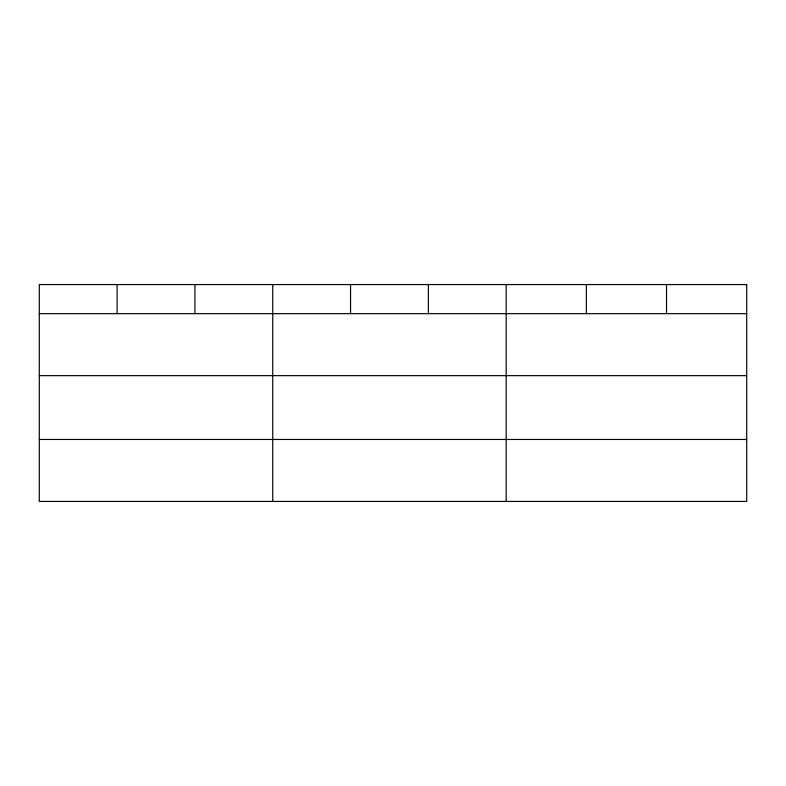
<?xml version="1.0" encoding="UTF-8"?>
<svg xmlns="http://www.w3.org/2000/svg" width="786" height="786" viewBox="0 0 786 786"><rect width="100%" height="100%" fill="white"/><g stroke="black" fill="none" stroke-linecap="round" stroke-linejoin="round"><path stroke-width="1.18" d="M39.3 313.673L746.7 313.673M39.3 375.639L746.7 375.639M39.3 439.472L746.7 439.472M666.528 284.561L666.528 313.673M586.356 284.561L586.356 313.673M506.184 284.561L506.184 501.439M428.37 284.561L428.37 313.673M350.556 284.561L350.556 313.673M272.742 284.561L272.742 501.439M194.928 284.561L194.928 313.673M117.114 284.561L117.114 313.673M746.7 284.561L39.3 284.561L39.3 501.439L746.7 501.439L746.7 284.561"/></g></svg>
